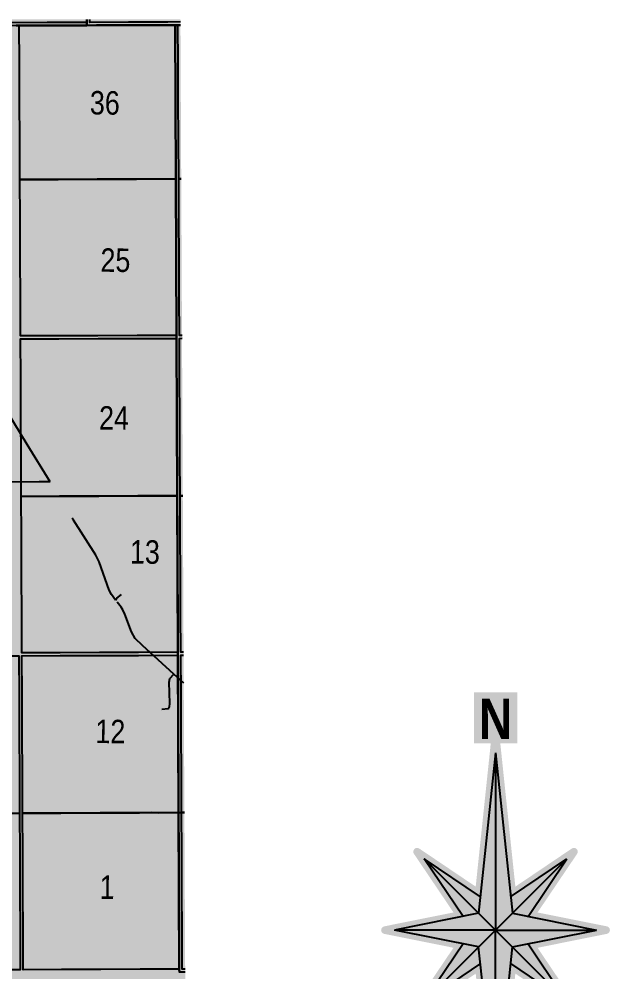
# Model space of a CAD drawing. Extents: x 560272 to 568164, y 6204780 to 6214217.
# Drawn here: x 566481 to 566681.8, y 6210021.9 to 6210345.9 of the extents above; entities that cross this region are included whole.
import ezdxf
from ezdxf.enums import TextEntityAlignment as Align

# ---------------------------------------------------------------- set-up
doc = ezdxf.new("R2010")
doc.units = 0
doc.header["$LTSCALE"] = 5
doc.linetypes.add('DASHED2', pattern=[9.524999999999999, 6.35, -3.175])
for name, color, linetype in [('CG-NORTH', 7, 'Continuous'), ('Quarters', 8, 'Continuous'), ('RoadSeg', 57, 'DASHED2'), ('Townships', 57, 'Continuous')]:
    doc.layers.add(name, color=color, linetype=linetype)
doc.layers.add('ROUTE-MAP-BACKGROUND-H', color=7, linetype='Continuous', true_color=0xf0ebff)
doc.styles.add('120', font='ARIALN.TTF', dxfattribs={"height": 13})
doc.styles.add('BOLD', font='ARIALNB.TTF')

# ---------------------------------------------------------------- blocks, each defined once
blk = doc.blocks.new('NORTH')
h = blk.add_hatch(color=141)
h.dxf.hatch_style = 1
edge = h.paths.add_edge_path()
edge.add_line((-2.491826417608756, 97.79764166632559), (-11.33110282728876, 97.79764166632559))
edge.add_line((-11.33110282728876, 97.79764166632559), (-11.33110282728876, 124.5108430137709))
edge.add_line((-11.33110282728876, 124.5108430137709), (11.39352990136058, 124.5108430137709))
edge.add_line((11.39352990136058, 124.5108430137709), (11.39352990136058, 97.79764166632559))
edge.add_line((11.39352990136058, 97.79764166632559), (2.491826417608753, 97.79764166632559))
edge.add_line((2.491826417608753, 97.79764166632559), (10.37750138339402, 22.7704560742972))
edge.add_line((10.37750138339402, 22.7704560742972), (39.92203399470885, 42.69849494675881))
edge.add_arc((41.04041980165037, 41.04041980164875), 1.999999999999999, -34.00000000000517, 124.00000000000111, ccw=False)
edge.add_line((42.69849494676036, 39.92203399470711), (22.00406355378607, 9.241277745924236))
edge.add_line((22.00406355378607, 9.241277745924236), (58.2739075855486, 1.960886155649267))
edge.add_arc((57.88030183790379, -1.018906841307665e-12), 1.999999999999997, -78.64993825518172, 78.64993825517888, ccw=False)
edge.add_line((58.27390758554851, -1.960886155651323), (22.00406355378518, -9.24127774592482))
edge.add_line((22.00406355378518, -9.24127774592482), (42.69849494675569, -39.92203399470677))
edge.add_arc((41.04041980164563, -41.04041980164828), 1.999999999999995, -124.0000000000046, 34.00000000000102, ccw=False)
edge.add_line((39.922033994704, -42.69849494675827), (10.37750138339402, -22.77045607429739))
edge.add_line((10.37750138339402, -22.77045607429739), (1.989043790736552, -102.5812988196396))
edge.add_arc((9.224476449245426e-15, -102.3722418931042), 2.000000000000001, 185.9999999999985, 353.99999999999864, ccw=False)
edge.add_line((-1.989043790736544, -102.5812988196395), (-10.37750138339407, -22.77045607429672))
edge.add_line((-10.37750138339407, -22.77045607429672), (-39.92203399470549, -42.69849494675363))
edge.add_arc((-41.04041980164693, -41.04041980164351), 1.999999999999998, 145.9999999999955, 303.9999999999981, ccw=False)
edge.add_line((-42.69849494675693, -39.92203399470188), (-22.00406355378651, -9.24127774592452))
edge.add_line((-22.00406355378651, -9.241277745924519), (-58.27390758554856, -1.960886155651306))
edge.add_arc((-57.88030183790382, -9.995419635864475e-13), 2.000000000000002, 101.35006174482157, 258.6499382551812, ccw=False)
edge.add_line((-58.27390758554866, 1.960886155649287), (-22.00406355378779, 9.241277745923886))
edge.add_line((-22.00406355378779, 9.241277745923886), (-42.69849494675572, 39.9220339947068))
edge.add_arc((-41.04041980164558, 41.04041980164821), 2.000000000000002, 55.999999999995225, 213.9999999999969, ccw=False)
edge.add_line((-39.92203399470394, 42.6984949467582), (-10.37750138339407, 22.77045607429753))
edge.add_line((-10.37750138339407, 22.77045607429753), (-2.491826417608756, 97.79764166632557))
at = {"linetype": 'Continuous'}
for points in [[(0, 92.80546965959776), (-8.826541068045046, 8.826541068045172), (1.1937e-12, -2.3874e-12)], [(-37.3345841318361, 37.33458413183729), (-16.99915135460746, 7.18606521849972), (-8.826541068044788, 8.826541068045172)], [(37.3345841318374, 37.33458413183729), (7.915829427503197, 17.49138352886467), (8.826541068045024, 8.826541068045172)], [(8.826541068045024, 8.826541068045172), (0, 0), (52.79907522480353, 0)], [(0, 0), (-52.79907522481363, 0), (-8.826541068045513, -8.826541068044662)], [(8.826541068045024, -8.826541068045001), (0, 0), (0, -92.80546965959995)], [(-7.915829427502984, -17.4913835288645), (-8.826541068045046, -8.826541068045001), (-37.33458413183729, -37.33458413183472)], [(16.99915135460456, -7.186065218500572), (8.826541068044662, -8.826541068045001), (37.33458413183716, -37.33458413183968)]]:
    blk.add_hatch(color=14, dxfattribs=at).paths.add_polyline_path(points)
at = {"color": 14, "linetype": 'Continuous'}
for p, q in [((0, 92.80546965959776), (-8.826541068045046, 8.826541068045172)), ((0, 92.80546965959776), (0, 0)), ((0, 92.80546965959776), (8.826541068045024, 8.826541068045172)), ((0, 0), (-37.3345841318361, 37.33458413183729)), ((-16.99915135460746, 7.18606521849972), (-37.3345841318361, 37.33458413183729)), ((-7.915829427502984, 17.49138352886467), (-37.33458413183729, 37.33458413183968)), ((0, 0), (37.33458413183727, 37.33458413183729)), ((7.915829427502962, 17.49138352886467), (37.33458413183727, 37.33458413183729)), ((16.99915135460516, 7.186065218500232), (37.33458413183968, 37.33458413183729)), ((-8.826541068045046, 8.826541068045172), (-52.79907522480383, 0)), ((8.826541068045024, 8.826541068045172), (52.79907522480378, 0)), ((0, 0), (-52.79907522480383, 0)), ((0, 0), (-37.33458413183729, -37.33458413183472)), ((0, 0), (37.33458413183486, -37.33458413183712)), ((0, -92.80546965959756), (0, 0)), ((0, 0), (52.79907522480378, 0)), ((-8.826541068045046, -8.826541068045001), (-52.79907522480527, -1.5348e-12)), ((8.826541068045024, -8.826541068045001), (52.79907522480524, -1.5348e-12)), ((-16.99915135460554, -7.186065218500402), (-37.33458413183968, -37.33458413183712)), ((0, -92.80546965959756), (-8.826541068045046, -8.826541068045001)), ((0, -92.80546965959756), (8.826541068045024, -8.826541068045001)), ((16.86362785564083, -6.985143368618993), (16.99915135460565, -7.186065218500402)), ((16.99915135460446, -7.186065218500572), (37.33458413183727, -37.33458413183968)), ((-7.915829427502984, -17.4913835288645), (-37.33458413183729, -37.33458413183472)), ((7.915829427502962, -17.4913835288645), (37.33458413183727, -37.33458413183968))]:
    blk.add_line(p, q, dxfattribs=at)
at = {"color": 14, "style": 'BOLD'}
blk.add_text('N', height=21.09375, dxfattribs=at).set_placement((0, 110.5952858925737), align=Align.MIDDLE_CENTER)

msp = doc.modelspace()

# ---------------------------------------------------------------- hatches: boundary and pattern name
at = {"layer": 'ROUTE-MAP-BACKGROUND-H'}
h = msp.add_hatch(color=256, dxfattribs=at)
h.dxf.hatch_style = 1
h.paths.add_polyline_path([(565237.9899673829, 6210345.866093916), (566535.8500475375, 6210345.728720033), (566539.1026087836, 6209697.377163951), (565234.4123845466, 6209697.744452354)])

# ---------------------------------------------------------------- linework, layer by layer
at = {"layer": 'Quarters', "flags": 128}
for points in [[(566504.0573965575, 6210345.732085161), (566504.0617948, 6210344.705047193), (566490.6157444874, 6210344.658821048), (566477.169677447, 6210344.612594841), (566463.7235278086, 6210344.566301364), (566450.6122301812, 6210344.521193237), (566450.6074942391, 6210345.737742683)], [(566535.8543136294, 6210344.878336358), (566531.6230738065, 6210344.855157447), (566518.1768073104, 6210344.781898338), (566505.0654211383, 6210344.710457449), (566505.0610465026, 6210345.731978946)], [(566536.1219897788, 6210291.520924625), (566535.2601699851, 6210291.515963578), (566535.199042425, 6210304.896525623), (566535.1378988043, 6210318.27705399), (566535.0794545662, 6210331.053221863), (566535.0209953766, 6210343.829389441), (566535.8595516223, 6210343.834216896)], [(566536.3888126414, 6210238.333604027), (566535.503035097, 6210238.328513606), (566535.4435204696, 6210251.374309357), (566535.3824410756, 6210264.754972322), (566535.3213137314, 6210278.135468128), (566535.2601699851, 6210291.515963578), (566536.1219897788, 6210291.520924625)], [(566536.6623487946, 6210183.808084714), (566535.7515482532, 6210183.802849709), (566535.6906197058, 6210197.183382011), (566535.629641447, 6210210.563913616), (566535.5686467804, 6210223.94444483), (566535.507602766, 6210237.324942088), (566536.3938472007, 6210237.330036419)], [(566536.9291718621, 6210130.620722581), (566535.9935556869, 6210130.61535153), (566535.9342361203, 6210143.661184048), (566535.873355419, 6210157.041850595), (566535.812460045, 6210170.422350335), (566535.7515482532, 6210183.802849709), (566536.6623487946, 6210183.808084714)], [(566537.2027076047, 6210076.095285887), (566536.2412962066, 6210076.089773322), (566536.1805667621, 6210089.470275898), (566536.1197876015, 6210102.850777789), (566536.0589920226, 6210116.231279312), (566535.9981467292, 6210129.611780139), (566536.9342064233, 6210129.617155038)], [(566537.4695303673, 6210022.907984669), (566536.4840421939, 6210022.902343568), (566536.4244195485, 6210035.948107804), (566536.3632390721, 6210049.328706062), (566536.3022758537, 6210062.709239861), (566536.2412962066, 6210076.089773322), (566537.2027076047, 6210076.095285887)]]:
    msp.add_lwpolyline(points, dxfattribs=at)
for points in [[(566494.2743929841, 6210291.367556342), (566481.281841631, 6210291.321494465), (566481.2258052136, 6210304.702310042), (566481.1697523906, 6210318.083125271), (566481.1161562927, 6210330.866837384), (566481.0625119385, 6210343.650548803), (566494.0500769141, 6210343.692725874), (566507.3724955707, 6210343.735988485), (566520.6949252455, 6210343.779750683), (566534.0173375414, 6210343.823546131), (566534.075797053, 6210331.047346458), (566534.134240916, 6210318.271213035), (566534.1953845023, 6210304.890685886), (566534.2565446281, 6210291.510192011), (566520.9291791527, 6210291.462513685), (566507.6017966694, 6210291.414835321)], [(566494.501987038, 6210238.179114056), (566481.5043789643, 6210238.132696331), (566481.4498212666, 6210251.178845643), (566481.3938652559, 6210264.559862289), (566481.3378616476, 6210277.940678558), (566481.281841631, 6210291.321494465), (566494.2743929841, 6210291.367556342), (566507.6017966694, 6210291.414835321), (566520.9291791527, 6210291.462513685), (566534.2565446281, 6210291.510192011), (566534.3176886917, 6210278.1296645), (566534.3788160068, 6210264.749169919), (566534.4398624386, 6210251.368474565), (566534.4993770359, 6210238.322680036), (566521.1669543975, 6210238.274680727), (566507.834514418, 6210238.226714719)], [(566494.7348614961, 6210183.652592406), (566481.7320302346, 6210183.605818697), (566481.676225419, 6210196.986671307), (566481.6203712526, 6210210.367489963), (566481.5644673889, 6210223.748307929), (566481.5085800501, 6210237.129159221), (566494.5063212903, 6210237.175577161), (566507.8389152667, 6210237.223177285), (566521.1714551222, 6210237.271143119), (566534.5039443534, 6210237.319141873), (566534.5649886896, 6210223.938612566), (566534.6259833282, 6210210.558082565), (566534.6869615549, 6210197.177552182), (566534.7479230155, 6210183.797054746), (566521.4102760521, 6210183.748801048), (566508.0725788309, 6210183.700546931)], [(566494.9618297905, 6210130.464204654), (566481.9538083095, 6210130.417107132), (566481.8994463704, 6210143.463226548), (566481.8436894203, 6210156.844213302), (566481.7878845016, 6210170.225032995), (566481.7320302346, 6210183.605818697), (566494.7348614961, 6210183.652592406), (566508.0725788309, 6210183.700546931), (566521.4102760521, 6210183.748801048), (566534.7479230155, 6210183.797054746), (566534.8088347783, 6210170.416556601), (566534.8697301208, 6210157.036058091), (566534.9306114923, 6210143.655326237), (566534.9899310318, 6210130.609494898), (566521.6472924209, 6210130.561020928), (566508.3046701325, 6210130.512547301)], [(566441.1333259935, 6210075.747867326), (566428.1201873365, 6210075.702812457), (566428.0696744571, 6210089.083722031), (566428.019144795, 6210102.464664562), (566427.9685983591, 6210115.845640068), (566427.9180025628, 6210129.226581662), (566440.9260152011, 6210129.271546882), (566454.2688793709, 6210129.317657623), (566467.6116596652, 6210129.363800903), (566480.954389717, 6210129.409943828), (566481.0101115843, 6210116.029090747), (566481.0658166802, 6210102.648270572), (566481.1214720646, 6210089.267449718), (566481.1771110217, 6210075.886628549), (566467.8292219226, 6210075.840364007), (566454.481349168, 6210075.794099717)], [(566535.2323794552, 6210076.090191125), (566521.8872460655, 6210076.038295778), (566508.5420957285, 6210075.986400371), (566495.193998505, 6210075.937736557), (566482.180753825, 6210075.890283225), (566482.1251148442, 6210089.271105655), (566482.0694261506, 6210102.651927389), (566482.0137210283, 6210116.032748752), (566481.9579994811, 6210129.413569824), (566494.966120846, 6210129.460667185), (566508.3090943557, 6210129.509010015), (566521.6517828843, 6210129.557516397), (566534.9944541092, 6210129.606056076), (566535.0553330062, 6210116.225523528), (566535.1161954784, 6210102.844990641), (566535.1742793851, 6210089.46755759)], [(566441.3407238775, 6210022.559599814), (566428.3224917895, 6210022.514521804), (566428.2727555928, 6210035.560426446), (566428.2217268595, 6210048.941264504), (566428.1709490196, 6210062.322005189), (566428.1201873365, 6210075.702812457), (566441.1333259935, 6210075.747867326), (566454.481349168, 6210075.794099717), (566467.8292219226, 6210075.840364007), (566481.1771110217, 6210075.886628549), (566481.2329994784, 6210062.505843085), (566481.2889040948, 6210049.125124227), (566481.345026664, 6210035.744274347), (566481.399723876, 6210022.698324759), (566468.0467741952, 6210022.652072425), (566454.693807595, 6210022.605820012)], [(566482.180753825, 6210075.890283225), (566495.193998505, 6210075.937736557), (566508.5420957285, 6210075.986400371), (566521.8872460655, 6210076.038295778), (566535.2323794552, 6210076.090191125), (566535.2959880776, 6210062.706557328), (566535.3596132015, 6210049.322956785), (566535.4207610571, 6210035.942292809), (566535.4803840226, 6210022.896496532), (566522.1275959914, 6210022.847548852), (566508.7748239697, 6210022.798634832), (566495.4216688987, 6210022.749716922), (566482.4033664247, 6210022.702007851), (566482.3486359047, 6210035.747958262), (566482.2925136576, 6210049.128776114), (566482.2366419538, 6210062.509529834)]]:
    msp.add_lwpolyline(points, close=True, dxfattribs=at)
at = {"layer": 'RoadSeg', "flags": 128}
for points in [[(566491.6304130508, 6210188.513812787), (566483.7458305953, 6210201.204655666), (566468.9595392242, 6210225.73576917), (566459.6176253549, 6210240.583248293), (566447.5053417366, 6210260.373274365), (566440.4537562428, 6210271.318025879), (566439.9850479668, 6210272.957536535), (566439.6078831529, 6210277.75600576), (566439.1243138253, 6210278.597015581), (566437.9125483118, 6210279.650742571), (566434.5558851581, 6210281.67612242), (566432.3113379625, 6210282.649266919), (566430.2925618837, 6210283.252230935), (566427.6093344005, 6210283.900841367), (566425.9812873072, 6210284.03094988), (566419.3523643893, 6210283.654548913), (566417.8567797067, 6210283.748582443), (566410.1566948616, 6210286.619795467)], [(566491.6304130508, 6210188.513812787), (566487.8381962462, 6210188.58408046), (566474.1266924066, 6210188.471443943), (566473.6579022773, 6210188.31397413), (566466.8355946747, 6210188.273862494), (566462.572929957, 6210188.086247032), (566460.3985232102, 6210187.461252035), (566450.4722336483, 6210183.318754051), (566447.3843407808, 6210181.878579273), (566446.0470297848, 6210181.537439202), (566445.3163552473, 6210181.617533445), (566444.5575360683, 6210181.964162912), (566440.4202859965, 6210184.968880914), (566439.6244042654, 6210185.116892784), (566437.8898661025, 6210184.882799086), (566436.2446101011, 6210184.081346481), (566435.2286570142, 6210183.134936388), (566433.8630572733, 6210181.263577783), (566433.1547530527, 6210180.744247645), (566432.3507848633, 6210180.459718117), (566430.6242570645, 6210180.657925108), (566429.2048089528, 6210181.283204454), (566428.8815735925, 6210181.78822421), (566428.8858647391, 6210183.818045661), (566428.6671494428, 6210184.587511617), (566428.2820810502, 6210185.360050047), (566426.8855495201, 6210187.216061311), (566417.5498842519, 6210198.802136837), (566413.233368248, 6210204.705201984), (566409.0993566912, 6210209.673227057), (566406.402359156, 6210213.183776092), (566404.806842745, 6210215.07667687), (566404.2168274586, 6210215.553377475), (566403.5889771008, 6210215.797743597), (566402.1205820914, 6210215.558748921), (566400.0791559297, 6210214.931076799), (566396.2567329644, 6210213.371225324), (566395.2534595757, 6210213.090264677), (566391.3503311223, 6210212.56349015), (566387.929143329, 6210211.096386096), (566387.0272691863, 6210210.913237842), (566386.1968648431, 6210210.995134195), (566384.5792986304, 6210211.690521125), (566379.2922072335, 6210215.482157523), (566378.1328551674, 6210215.769610861), (566376.5669449653, 6210215.665715417)], [(566513.8146509854, 6210148.372727013), (566512.4180882908, 6210150.228660376), (566511.5796236374, 6210151.6748615), (566508.198910064, 6210161.387395121), (566507.10916051, 6210163.636901232), (566499.4753921891, 6210175.491029499), (566491.6304130508, 6210188.513812787)], [(566513.8146509854, 6210148.372727013), (566514.2587186262, 6210148.996473375), (566515.7789106546, 6210150.233049589)], [(566533.645904227, 6210123.148916712), (566522.9119963334, 6210132.897651227), (566520.4282478163, 6210135.339361843), (566519.1721111685, 6210137.592115114), (566516.9532003829, 6210143.556225176), (566516.2810572466, 6210144.99942988), (566515.7328231222, 6210145.941375847), (566513.8146509854, 6210148.372727013)], [(566529.5338971177, 6210111.312526565), (566531.6990172917, 6210111.438562029), (566531.934892384, 6210111.600722976), (566532.1438014801, 6210112.096066396), (566532.2305554905, 6210113.192286839), (566532.0308384368, 6210120.383712179), (566532.2890279547, 6210121.743276495), (566533.645904227, 6210123.148916712)], [(566536.9817919191, 6210120.131667055), (566533.645904227, 6210123.148916712)], [(566537.2030249977, 6210076.032017583), (566530.1450327171, 6210075.995848664), (566528.2790117913, 6210075.863778748), (566526.2857460662, 6210076.034099977), (566525.957323189, 6210076.272981162)]]:
    msp.add_lwpolyline(points, dxfattribs=at)
at = {"layer": 'Townships', "flags": 128}
for points in [[(566504.0573958192, 6210345.732085161), (566504.0617946378, 6210344.705048298), (566504.0659901055, 6210343.725245869), (566481.0625124895, 6210343.650546984), (566480.0589650972, 6210343.647270891), (566453.4145942385, 6210343.556022254), (566427.1048880052, 6210343.465893356), (566426.1013167823, 6210343.462415631), (566399.4571769187, 6210343.371137163), (566373.147668656, 6210343.281044126), (566372.1440990352, 6210343.277635245), (566345.5000238607, 6210343.186292871), (566319.1912932497, 6210343.094911584), (566318.1877294754, 6210343.091430785), (566291.5446322518, 6210342.998871539), (566265.2361298056, 6210342.907525445), (566264.2325713644, 6210342.904013501), (566237.5896387936, 6210342.811452912), (566211.2812665055, 6210342.720111917), (566210.2777128761, 6210342.716631819), (566183.6352436206, 6210342.681301013), (566177.3550678992, 6210342.672856223), (566177.3531134148, 6210343.661144895), (566177.3489265469, 6210345.766666106)], [(566535.8595516192, 6210343.834217519), (566535.0209960918, 6210343.829389267), (566534.0173378433, 6210343.823547685), (566507.3724961556, 6210343.735986668), (566504.0659901055, 6210343.725245869), (566504.0617946378, 6210344.705048298), (566504.0573958192, 6210345.732085161)], [(566480.0589650972, 6210343.647270891), (566481.0625124895, 6210343.650546984), (566504.0659901055, 6210343.725245869), (566507.3724961556, 6210343.735986668), (566534.0173378433, 6210343.823547685), (566534.1342404506, 6210318.271212952), (566534.256544533, 6210291.510190872), (566534.3788152875, 6210264.749169284), (566534.4993776778, 6210238.322679508), (566534.503943365, 6210237.319142804), (566534.6259829014, 6210210.558081505), (566534.7479226912, 6210183.797053802), (566534.8697295886, 6210157.036059505), (566534.9899303119, 6210130.609496019), (566534.9944545815, 6210129.60605625), (566535.1161956667, 6210102.844989707), (566535.2323796264, 6210076.090190735), (566535.3596122436, 6210049.322958411), (566535.4803842552, 6210022.896495778), (566535.4849981371, 6210021.893023994)], [(566537.4745650853, 6210021.904385474), (566536.4886237025, 6210021.898738167), (566535.4849981371, 6210021.893023994), (566535.4803842552, 6210022.896495778), (566535.3596122436, 6210049.322958411), (566535.2323796264, 6210076.090190735), (566535.1161956667, 6210102.844989707), (566534.9944545815, 6210129.60605625), (566534.9899303119, 6210130.609496019), (566534.8697295886, 6210157.036059505), (566534.7479226912, 6210183.797053802), (566534.6259829014, 6210210.558081505), (566534.503943365, 6210237.319142804), (566534.4993776778, 6210238.322679508), (566534.3788152875, 6210264.749169284), (566534.256544533, 6210291.510190872), (566534.1342404506, 6210318.271212952), (566534.0173378433, 6210343.823547685), (566535.0209960918, 6210343.829389267), (566535.8595516192, 6210343.834217519)]]:
    msp.add_lwpolyline(points, dxfattribs=at)

# ---------------------------------------------------------------- block references
at = {"layer": 'CG-NORTH', "xscale": 0.6494069258405066, "yscale": 0.6494069258405066, "zscale": 0.4995437891080819}
msp.add_blockref('NORTH', (566642.9526469471, 6210036.149948812), dxfattribs=at)

# ---------------------------------------------------------------- texts
at = {"layer": 'RoadSeg', "style": '120'}
for s, p in [('36', (566505.0463985542, 6210313.449080564)), ('25', (566508.6413222147, 6210259.964061461)), ('24', (566508.1484616763, 6210206.307237087)), ('13', (566518.6623074993, 6210160.776321972)), ('12', (566506.9123504185, 6210099.742132641)), ('1', (566508.350274728, 6210046.770841152))]:
    msp.add_text(s, height=7.976908843551128, rotation=359.4503616271333, dxfattribs=at).set_placement(p)

doc.saveas('drawing.dxf')
